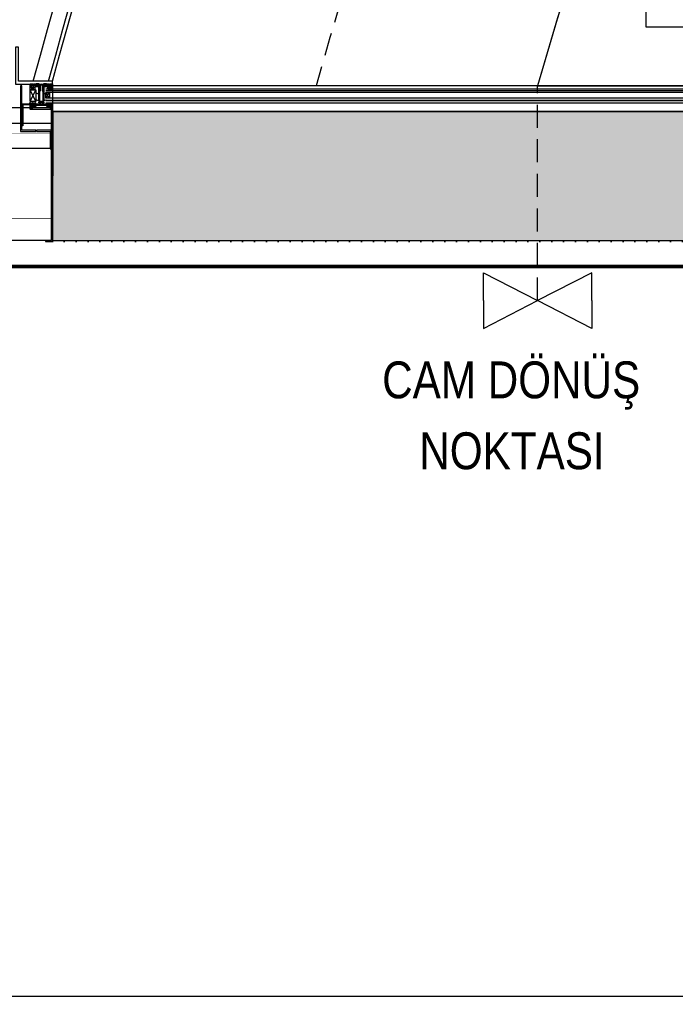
# Model space of a CAD drawing. Extents: x -1299 to 23780, y -3010 to 8106.
# Drawn here: x 1710.7 to 1888.6, y 80 to 344.9 of the extents above; entities that cross this region are included whole.
import ezdxf

# ---------------------------------------------------------------- set-up
doc = ezdxf.new("R2010")
doc.units = 0
doc.header["$LTSCALE"] = 25
doc.header["$MEASUREMENT"] = 0
for name, pattern in [('DASHED2', [0.375, 0.25, -0.125]), ('DOT2', [0.125, 0, -0.125]), ('HIDDEN', [0.375, 0.25, -0.125]), ('HIDDEN2', [4.7625, 3.175, -1.5875])]:
    doc.linetypes.add(name, pattern=pattern)
doc.layers.get('0').update_dxf_attribs({"color": 9, "lineweight": 9})
for name, color, linetype, lineweight in [('06C', 9, 'Continuous', 9), ('06D', 9, 'Continuous', 9), ('09', 9, 'Continuous', 9), ('10', 9, 'Continuous', 9), ('11', 9, 'Continuous', 9), ('14', 9, 'Continuous', 9), ('15', 9, 'Continuous', 9), ('20', 9, 'DOT2', 9), ('21', 9, 'Continuous', 9), ('33', 9, 'BATTING', 9), ('40', 9, 'Continuous', 9), ('40A', 9, 'Continuous', 9), ('40B', 9, 'Continuous', 9)]:
    doc.layers.add(name, color=color, linetype=linetype, lineweight=lineweight)
doc.styles.add('MuuM_TEXT-STANDART', font='ARIALN.TTF')
doc.linetypes.add('BATTING', pattern='A,0.0001,-0.1,[134,ltypeshp.shx,S=0.1,R=0,X=-0.1,Y=0],-0.2,[134,ltypeshp.shx,S=0.1,R=180,X=0.1,Y=0],-0.1', length=0.4001)

# ---------------------------------------------------------------- blocks, each defined once
blk = doc.blocks.new('*U427')
at = {"layer": '15'}
for p, q in [((-1.47, -18.95), (-204.74, -18.95)), ((-1.47, -19.35), (-204.74, -19.35)), ((-1.47, -19.42), (-204.74, -19.42)), ((-1.47, -19.82), (-204.74, -19.82)), ((-1.47, -21.42), (-204.74, -21.42)), ((-1.47, -22.02), (-204.74, -22.02)), ((-1.47, -22.1), (-204.74, -22.1)), ((-1.47, -22.7), (-204.74, -22.7))]:
    blk.add_line(p, q, dxfattribs=at)
blk = doc.blocks.new('p-profil_bitis')
for p, q in [((-1.5, 2.16), (-3, 5.37)), ((-3, 2.16), (-1.5, 5.37)), ((1.2, 3.05), (2.2, 4.65)), ((2.2, 3.05), (1.2, 4.65))]:
    blk.add_line(p, q)
for points in [[(-2.9, 6.02), (-2.89, 6.01), (-2.88, 6), (-2.88, 6), (-2.87, 6), (-2.48, 6), (-2.47, 6), (-2.46, 6), (-2.46, 6.01), (-2.45, 6.02), (-2.43, 6.06), (-2.41, 6.08), (-2.4, 6.09), (-2.38, 6.09), (-2.37, 6.1), (-2.35, 6.09), (-2.33, 6.09), (-2.32, 6.08), (-2.3, 6.06), (-2.28, 6.01), (-2.27, 6.01), (-2.27, 6), (-2.26, 6), (-2.25, 6), (-1.76, 6), (-1.76, 5.49), (-1.76, 5.48), (-1.77, 5.47), (-1.77, 5.46), (-1.78, 5.46), (-1.79, 5.45), (-1.8, 5.45), (-1.81, 5.45), (-1.82, 5.46), (-1.83, 5.46), (-1.84, 5.47), (-1.89, 5.55), (-1.89, 5.56), (-1.9, 5.57), (-1.9, 5.57), (-1.91, 5.57), (-1.92, 5.57), (-1.93, 5.57), (-1.93, 5.56), (-1.94, 5.55), (-1.99, 5.46), (-1.99, 5.46), (-2, 5.46), (-2, 5.45), (-2.01, 5.45), (-2.02, 5.45), (-2.1, 5.45), (-2.11, 5.45), (-2.12, 5.45), (-2.12, 5.46), (-2.13, 5.46), (-2.13, 5.47), (-2.13, 5.47), (-2.14, 5.48), (-2.14, 5.5), (-2.23, 5.45), (-2.54, 5.45), (-2.62, 5.5), (-2.62, 5.48), (-2.63, 5.47), (-2.63, 5.46), (-2.63, 5.46), (-2.64, 5.45), (-2.65, 5.45), (-2.65, 5.45), (-2.74, 5.45), (-2.75, 5.45), (-2.76, 5.45), (-2.76, 5.46), (-2.77, 5.46), (-2.77, 5.46), (-2.82, 5.55), (-2.83, 5.56), (-2.83, 5.57), (-2.84, 5.57), (-2.85, 5.57), (-2.86, 5.57), (-2.86, 5.57), (-2.87, 5.56), (-2.87, 5.55), (-2.92, 5.47), (-2.93, 5.46), (-2.94, 5.46), (-2.95, 5.45), (-2.96, 5.45), (-2.97, 5.45), (-2.98, 5.46), (-2.99, 5.46), (-2.99, 5.47), (-3, 5.48), (-3, 5.49), (-3, 6.92), (-3, 6.93), (-3, 6.93), (-2.99, 6.94), (-2.99, 6.95), (-2.98, 6.95), (-2.97, 6.95), (-2.37, 6.95), (-2.36, 6.95), (-2.35, 6.95), (-2.35, 6.94), (-2.34, 6.93), (-2.34, 6.93), (-2.34, 6.92), (-2.34, 6.47), (-2.34, 6.44), (-2.32, 6.41), (-2.3, 6.38), (-2.28, 6.37), (-2.25, 6.35), (-2.22, 6.35), (-2.04, 6.35), (-2.03, 6.35), (-2.02, 6.35), (-2.01, 6.36), (-2, 6.37), (-1.99, 6.38), (-1.99, 6.39), (-1.99, 6.4), (-1.99, 6.54), (-2.05, 6.54), (-2.06, 6.54), (-2.08, 6.55), (-2.09, 6.55), (-2.09, 6.56), (-2.1, 6.58), (-2.1, 6.59), (-2.1, 6.6), (-2.1, 6.62), (-2.09, 6.63), (-2.08, 6.65), (-2.07, 6.66), (-2.05, 6.67), (-2.04, 6.68), (-2.02, 6.68), (-1.79, 6.68), (-1.78, 6.68), (-1.78, 6.68), (-1.77, 6.67), (-1.76, 6.66), (-1.76, 6.66), (-1.76, 6.65), (-1.76, 6.4), (-0.65, 6.4), (-0.62, 6.4), (-0.58, 6.39), (-0.56, 6.37), (-0.53, 6.35), (-0.51, 6.32), (-0.5, 6.28), (-0.5, 6.25), (-0.5, 2.04), (-0.5, 2.01), (-0.49, 1.99), (-0.47, 1.96), (-0.45, 1.94), (-0.42, 1.93), (-0.39, 1.92), (-0.36, 1.92), (-0.33, 1.93), (-0.31, 1.94), (-0.29, 1.96), (-0.27, 1.99), (-0.26, 2.01), (-0.25, 2.04), (-0.25, 2.25), (-0.25, 2.26), (-0.25, 2.26), (-0.25, 2.27), (-0.24, 2.28), (-0.23, 2.28), (-0.23, 2.28), (0.22, 2.28), (0.23, 2.28), (0.24, 2.28), (0.25, 2.27), (0.25, 2.26), (0.25, 2.26), (0.26, 2.25), (0.26, 2.04), (0.26, 2.01), (0.27, 1.99), (0.29, 1.96), (0.31, 1.94), (0.33, 1.93), (0.36, 1.92), (0.39, 1.92), (0.42, 1.93), (0.45, 1.94), (0.47, 1.96), (0.49, 1.99), (0.5, 2.01), (0.5, 2.04), (0.5, 6.25), (0.51, 6.29), (0.52, 6.33), (0.54, 6.36), (0.58, 6.38), (0.61, 6.4), (0.65, 6.4), (1.76, 6.4), (1.76, 6.65), (1.76, 6.66), (1.76, 6.66), (1.77, 6.67), (1.77, 6.67), (1.78, 6.68), (1.78, 6.68), (1.79, 6.68), (2.02, 6.68), (2.04, 6.68), (2.06, 6.67), (2.08, 6.66), (2.09, 6.64), (2.1, 6.62), (2.1, 6.6), (2.1, 6.59), (2.1, 6.58), (2.1, 6.57), (2.09, 6.56), (2.08, 6.55), (2.07, 6.54), (2.06, 6.54), (2.05, 6.54), (1.99, 6.54), (1.99, 6.4), (1.99, 6.39), (1.99, 6.38), (2, 6.37), (2.01, 6.36), (2.02, 6.35), (2.03, 6.35), (2.04, 6.35), (2.22, 6.35), (2.25, 6.35), (2.28, 6.37), (2.3, 6.38), (2.32, 6.41), (2.34, 6.44), (2.34, 6.47), (2.34, 6.92), (2.34, 6.93), (2.34, 6.93), (2.35, 6.94), (2.35, 6.95), (2.36, 6.95), (2.37, 6.95), (2.97, 6.95), (2.98, 6.95), (2.98, 6.95), (2.99, 6.94), (2.99, 6.94), (3, 6.93), (3, 6.93), (3, 6.92), (3, 5.49), (3, 5.48), (3, 5.47), (2.99, 5.46), (2.98, 5.46), (2.97, 5.45), (2.96, 5.45), (2.96, 5.45), (2.95, 5.45), (2.94, 5.46), (2.93, 5.46), (2.92, 5.47), (2.87, 5.55), (2.87, 5.56), (2.86, 5.57), (2.86, 5.57), (2.85, 5.57), (2.84, 5.57), (2.83, 5.57), (2.83, 5.56), (2.82, 5.55), (2.77, 5.46), (2.77, 5.46), (2.76, 5.46), (2.76, 5.45), (2.75, 5.45), (2.74, 5.45), (2.65, 5.45), (2.65, 5.45), (2.64, 5.45), (2.63, 5.46), (2.63, 5.46), (2.63, 5.47), (2.62, 5.48), (2.62, 5.5), (2.53, 5.45), (2.22, 5.45), (2.13, 5.5), (2.13, 5.48), (2.13, 5.47), (2.13, 5.47), (2.13, 5.46), (2.12, 5.46), (2.12, 5.45), (2.11, 5.45), (2.1, 5.45), (2.02, 5.45), (2.01, 5.45), (2, 5.45), (1.99, 5.46), (1.99, 5.46), (1.94, 5.55), (1.93, 5.56), (1.93, 5.57), (1.92, 5.57), (1.91, 5.57), (1.9, 5.57), (1.9, 5.57), (1.89, 5.56), (1.89, 5.55), (1.84, 5.47), (1.83, 5.46), (1.82, 5.46), (1.81, 5.45), (1.8, 5.45), (1.79, 5.45), (1.78, 5.46), (1.77, 5.46), (1.77, 5.47), (1.76, 5.48), (1.76, 5.49), (1.76, 6), (2.25, 6), (2.26, 6), (2.26, 6), (2.27, 6.01), (2.27, 6.01), (2.28, 6.01), (2.3, 6.06), (2.31, 6.07), (2.33, 6.09), (2.34, 6.09), (2.36, 6.1), (2.37, 6.1), (2.39, 6.09), (2.4, 6.09), (2.42, 6.07), (2.43, 6.06), (2.45, 6.02), (2.46, 6.01), (2.46, 6), (2.47, 6), (2.48, 6), (2.87, 6), (2.88, 6), (2.88, 6), (2.89, 6.01), (2.9, 6.02), (2.9, 6.02), (2.9, 6.03), (2.9, 6.04), (2.9, 6.05), (2.87, 6.1), (2.86, 6.11), (2.85, 6.11), (2.84, 6.12), (2.83, 6.12), (2.82, 6.12), (2.81, 6.12), (2.8, 6.11), (2.79, 6.11), (2.78, 6.1), (2.74, 6.02), (2.73, 6.01), (2.72, 6.01), (2.72, 6), (2.71, 6), (2.7, 6), (2.69, 6.01), (2.69, 6.01), (2.68, 6.02), (2.64, 6.1), (2.63, 6.11), (2.62, 6.11), (2.61, 6.12), (2.6, 6.12), (2.59, 6.12), (2.58, 6.12), (2.57, 6.11), (2.56, 6.11), (2.55, 6.1), (2.51, 6.02), (2.5, 6.01), (2.5, 6.01), (2.49, 6), (2.48, 6), (2.48, 6), (2.47, 6), (2.46, 6.01), (2.46, 6.01), (2.45, 6.02), (2.41, 6.1), (2.4, 6.11), (2.39, 6.11), (2.38, 6.12), (2.37, 6.12), (2.36, 6.12), (2.35, 6.12), (2.34, 6.11), (2.33, 6.11), (2.32, 6.1), (2.28, 6.02), (2.27, 6.01), (2.26, 6.01), (2.26, 6), (2.25, 6), (2.24, 6), (2.24, 6.01), (2.23, 6.01), (2.22, 6.02), (2.18, 6.1), (2.17, 6.11), (2.16, 6.11), (2.15, 6.12), (2.14, 6.12), (2.13, 6.12), (2.12, 6.12), (2.11, 6.11), (2.1, 6.11), (2.09, 6.1), (2.05, 6.02), (2.04, 6.01), (2.03, 6.01), (2.03, 6), (2.02, 6), (2.01, 6), (2.01, 6.01), (2, 6.01), (1.99, 6.02), (1.95, 6.1), (1.94, 6.11), (1.93, 6.11), (1.92, 6.12), (1.91, 6.12), (1.9, 6.12), (1.89, 6.12), (1.88, 6.11), (1.87, 6.11), (1.86, 6.1), (1.82, 6.02), (1.81, 6.01), (1.81, 6.01), (1.8, 6), (1.79, 6), (1.78, 6), (1.77, 6.01), (1.77, 6.01), (1.76, 6.02), (1.76, 6.02), (1.76, 6.03), (1.76, 6.17), (1.76, 6.18), (1.76, 6.19), (1.75, 6.19), (1.74, 6.2), (1.74, 6.2), (1.73, 6.2), (0.8, 6.2), (0.8, 6.23), (0.79, 6.25), (0.77, 6.27), (0.76, 6.28), (0.73, 6.3), (0.71, 6.3), (0.68, 6.3), (0.66, 6.29), (0.64, 6.28), (0.62, 6.26), (0.61, 6.24), (0.6, 6.22), (0.6, 6.2), (0.6, 6.17), (0.61, 6.15), (0.63, 6.13), (0.65, 6.12), (0.65, 4.3), (1.25, 4.41), (1.26, 4.41), (1.27, 4.4), (1.28, 4.4), (1.29, 4.39), (1.3, 4.38), (1.3, 4.38), (1.3, 4.37), (1.3, 4.36), (1.29, 4.35), (1.29, 4.34), (1.28, 4.33), (1.27, 4.33), (0.65, 4.15), (0.65, 2.51), (1.25, 2.62), (1.26, 2.62), (1.27, 2.61), (1.28, 2.61), (1.29, 2.6), (1.3, 2.59), (1.3, 2.59), (1.3, 2.58), (1.3, 2.57), (1.29, 2.56), (1.29, 2.55), (1.28, 2.54), (1.27, 2.54), (0.64, 2.36), (0.62, 2.35), (0.6, 2.33), (0.59, 2.32), (0.58, 2.3), (0.58, 2.28), (0.58, 1.97), (0.7, 1.97), (0.7, 1.83), (0.26, 1.83), (0.14, 1.95), (0.14, 2.05), (0.14, 2.06), (0.14, 2.06), (0.13, 2.07), (0.13, 2.07), (0.12, 2.08), (0.12, 2.08), (0.11, 2.08), (-0.11, 2.08), (-0.12, 2.08), (-0.12, 2.08), (-0.13, 2.07), (-0.13, 2.07), (-0.14, 2.06), (-0.14, 2.06), (-0.14, 2.05), (-0.14, 1.95), (-0.26, 1.83), (-0.7, 1.83), (-0.7, 1.97), (-0.58, 1.97), (-0.58, 2.28), (-0.58, 2.3), (-0.59, 2.32), (-0.6, 2.34), (-0.62, 2.35), (-0.64, 2.36), (-1.27, 2.54), (-1.28, 2.54), (-1.29, 2.55), (-1.29, 2.56), (-1.3, 2.57), (-1.3, 2.58), (-1.3, 2.59), (-1.3, 2.59), (-1.29, 2.6), (-1.28, 2.61), (-1.27, 2.61), (-1.26, 2.62), (-1.25, 2.62), (-0.65, 2.51), (-0.65, 4.15), (-1.27, 4.33), (-1.28, 4.33), (-1.29, 4.34), (-1.29, 4.35), (-1.3, 4.36), (-1.3, 4.37), (-1.3, 4.38), (-1.3, 4.38), (-1.29, 4.39), (-1.28, 4.4), (-1.27, 4.4), (-1.26, 4.41), (-1.25, 4.41), (-0.65, 4.3), (-0.65, 6.12), (-0.63, 6.13), (-0.61, 6.15), (-0.6, 6.17), (-0.6, 6.2), (-0.6, 6.22), (-0.61, 6.24), (-0.62, 6.26), (-0.64, 6.28), (-0.66, 6.29), (-0.68, 6.3), (-0.71, 6.3), (-0.73, 6.3), (-0.76, 6.28), (-0.77, 6.27), (-0.79, 6.25), (-0.8, 6.23), (-0.8, 6.2), (-1.73, 6.2), (-1.74, 6.2), (-1.74, 6.2), (-1.75, 6.19), (-1.76, 6.19), (-1.76, 6.18), (-1.76, 6.17), (-1.76, 6.03), (-1.76, 6.02), (-1.76, 6.02), (-1.77, 6.01), (-1.78, 6.01), (-1.78, 6), (-1.79, 6), (-1.8, 6), (-1.81, 6.01), (-1.81, 6.01), (-1.82, 6.02), (-1.86, 6.1), (-1.87, 6.11), (-1.88, 6.11), (-1.89, 6.12), (-1.9, 6.12), (-1.91, 6.12), (-1.92, 6.12), (-1.93, 6.11), (-1.94, 6.11), (-1.95, 6.1), (-1.99, 6.02), (-2, 6.01), (-2.01, 6.01), (-2.01, 6), (-2.02, 6), (-2.03, 6), (-2.03, 6.01), (-2.04, 6.01), (-2.05, 6.02), (-2.09, 6.1), (-2.1, 6.11), (-2.11, 6.11), (-2.12, 6.12), (-2.13, 6.12), (-2.14, 6.12), (-2.15, 6.12), (-2.16, 6.11), (-2.17, 6.11), (-2.18, 6.1), (-2.22, 6.02), (-2.23, 6.01), (-2.24, 6.01), (-2.24, 6), (-2.25, 6), (-2.26, 6), (-2.26, 6.01), (-2.27, 6.01), (-2.28, 6.02), (-2.32, 6.1), (-2.33, 6.11), (-2.34, 6.11), (-2.35, 6.12), (-2.36, 6.12), (-2.37, 6.12), (-2.38, 6.12), (-2.39, 6.11), (-2.4, 6.11), (-2.41, 6.1), (-2.45, 6.02), (-2.46, 6.01), (-2.46, 6.01), (-2.47, 6), (-2.48, 6), (-2.48, 6), (-2.49, 6), (-2.5, 6.01), (-2.5, 6.01), (-2.51, 6.02), (-2.55, 6.1), (-2.56, 6.11), (-2.57, 6.11), (-2.58, 6.12), (-2.59, 6.12), (-2.6, 6.12), (-2.61, 6.12), (-2.62, 6.11), (-2.63, 6.11), (-2.64, 6.1), (-2.68, 6.02), (-2.69, 6.01), (-2.69, 6.01), (-2.7, 6), (-2.71, 6), (-2.72, 6), (-2.73, 6.01), (-2.73, 6.01), (-2.74, 6.02), (-2.78, 6.1), (-2.79, 6.11), (-2.8, 6.11), (-2.81, 6.12), (-2.82, 6.12), (-2.83, 6.12), (-2.84, 6.12), (-2.85, 6.11), (-2.86, 6.11), (-2.87, 6.1), (-2.9, 6.05), (-2.9, 6.04), (-2.9, 6.03)], [(-3, 5.37), (-1.5, 5.37), (-1.5, 2.16), (-3, 2.16)], [(-2.81, 6.34), (-2.81, 6.33), (-2.8, 6.33), (-2.8, 6.32), (-2.79, 6.32), (-2.78, 6.32), (-2.56, 6.32), (-2.55, 6.32), (-2.55, 6.32), (-2.54, 6.33), (-2.54, 6.33), (-2.53, 6.34), (-2.53, 6.34), (-2.53, 6.35), (-2.53, 6.77), (-2.53, 6.78), (-2.53, 6.78), (-2.54, 6.79), (-2.54, 6.79), (-2.55, 6.8), (-2.55, 6.8), (-2.56, 6.8), (-2.78, 6.8), (-2.79, 6.8), (-2.79, 6.8), (-2.8, 6.79), (-2.8, 6.79), (-2.81, 6.78), (-2.81, 6.77)], [(-2.68, 5.61), (-2.67, 5.59), (-2.67, 5.58), (-2.65, 5.58), (-2.64, 5.57), (-2.63, 5.57), (-2.62, 5.57), (-2.62, 5.53), (-2.58, 5.57), (-2.17, 5.57), (-2.14, 5.53), (-2.14, 5.57), (-2.13, 5.57), (-2.12, 5.57), (-2.11, 5.57), (-2.1, 5.58), (-2.09, 5.59), (-2.08, 5.6), (-2.08, 5.61), (-2.08, 5.62), (-2.08, 5.68), (-2.21, 5.81), (-2.55, 5.81), (-2.68, 5.68), (-2.68, 5.62)], [(2.13, 5.57), (2.13, 5.53), (2.17, 5.57), (2.58, 5.57), (2.62, 5.53), (2.62, 5.57), (2.63, 5.57), (2.64, 5.57), (2.65, 5.57), (2.66, 5.58), (2.67, 5.59), (2.68, 5.6), (2.68, 5.61), (2.68, 5.62), (2.68, 5.68), (2.55, 5.81), (2.21, 5.81), (2.08, 5.68), (2.08, 5.62), (2.08, 5.61), (2.08, 5.6), (2.09, 5.59), (2.1, 5.58), (2.11, 5.57), (2.12, 5.57)], [(2.53, 6.35), (2.53, 6.34), (2.54, 6.33), (2.54, 6.33), (2.55, 6.32), (2.55, 6.32), (2.56, 6.32), (2.78, 6.32), (2.79, 6.32), (2.79, 6.32), (2.8, 6.33), (2.81, 6.33), (2.81, 6.34), (2.81, 6.35), (2.81, 6.77), (2.81, 6.78), (2.81, 6.78), (2.8, 6.79), (2.8, 6.79), (2.79, 6.8), (2.79, 6.8), (2.78, 6.8), (2.56, 6.8), (2.55, 6.8), (2.55, 6.8), (2.54, 6.79), (2.54, 6.79), (2.53, 6.78), (2.53, 6.77)], [(1.2, 3.05), (1.2, 4.65), (2.2, 4.65), (2.2, 3.05)], [(2.85, 0.85), (2.85, 1), (2.77, 1.14), (2.89, 1.5), (3, 1.5), (3, 0.1), (2.9, 0), (-2.9, 0), (-3, 0.1), (-3, 1.5), (-2.89, 1.5), (-2.77, 1.14), (-2.85, 0.99), (-2.85, 0.85), (-2.87, 0.85), (-2.87, 0.5), (-2.82, 0.45), (-2.47, 0.45), (-2.47, 0.37), (-2.52, 0.32), (-2.82, 0.32), (-2.87, 0.27), (-2.87, 0.18), (-2.82, 0.13), (2.82, 0.13), (2.87, 0.18), (2.87, 0.27), (2.82, 0.32), (2.52, 0.32), (2.47, 0.37), (2.47, 0.45), (2.82, 0.45), (2.87, 0.5), (2.87, 0.85)], [(-2.8, 0.99), (-2.69, 0.82), (-2.63, 0.73), (-2.54, 0.57), (-2.5, 0.55), (-2.47, 0.56), (-2.45, 0.6), (-2.45, 0.85), (-2.4, 0.9), (-1.53, 0.9), (-1.42, 0.94), (-1.38, 1.05), (-1.38, 1.13), (-1.33, 1.18), (-0.02, 1.18), (-0.01, 1.2), (0.01, 1.2), (0.03, 1.18), (1.33, 1.18), (1.38, 1.13), (1.38, 1.05), (1.42, 0.94), (1.53, 0.9), (2.4, 0.9), (2.45, 0.85), (2.45, 0.6), (2.47, 0.56), (2.5, 0.55), (2.54, 0.57), (2.63, 0.73), (2.8, 0.99), (2.78, 1.04), (2.71, 1.07), (2.7, 1.11), (2.7, 1.13), (2.8, 1.5), (2.48, 1.5), (2.4, 1.42), (2.4, 1.36), (2.52, 1.36), (2.52, 1.2), (2.42, 1.1), (1.58, 1.1), (1.58, 1.36), (1.7, 1.36), (1.7, 1.42), (1.62, 1.5), (-1.62, 1.5), (-1.7, 1.42), (-1.7, 1.36), (-1.58, 1.36), (-1.58, 1.1), (-2.42, 1.1), (-2.52, 1.2), (-2.52, 1.36), (-2.4, 1.36), (-2.4, 1.42), (-2.48, 1.5), (-2.8, 1.5), (-2.7, 1.13), (-2.7, 1.11), (-2.71, 1.07), (-2.78, 1.03)]]:
    blk.add_lwpolyline(points, close=True)
for points in [[(0.35, 6.5), (0.3, 6.68), (0.2, 6.79), (0.02, 6.85), (-0.16, 6.81), (-0.3, 6.68), (-0.35, 6.5), (-0.35, 6.55), (-0.36, 6.6), (-0.37, 6.65), (-0.39, 6.69), (-0.42, 6.74), (-0.45, 6.78), (-0.48, 6.82), (-0.52, 6.85), (-0.56, 6.88), (-0.6, 6.9), (-0.65, 6.92), (-0.7, 6.94), (-0.75, 6.95), (-0.8, 6.95), (-1.4, 6.95), (-1.54, 6.89), (-1.6, 6.85), (-2.1, 6.85), (-2.25, 6.78), (-2.3, 6.65), (-2.3, 6.6), (-2.25, 6.47), (-2.14, 6.4), (-2.04, 6.39), (-2.01, 6.53), (-2.11, 6.55), (-2.15, 6.6), (-2.15, 6.65), (-2.1, 6.7), (-1.6, 6.7), (-1.46, 6.76), (-1.4, 6.8), (-0.8, 6.8), (-0.64, 6.75), (-0.55, 6.66), (-0.5, 6.5), (-0.5, 5.15), (-0.4, 5.01), (-0.27, 5.02), (-0.2, 5.17), (-0.25, 5.2), (-0.2, 5.23), (-0.2, 5.35), (-0.25, 5.38), (-0.2, 5.41), (-0.2, 5.53), (-0.25, 5.56), (-0.2, 5.59), (-0.2, 5.71), (-0.25, 5.74), (-0.2, 5.77), (-0.2, 5.89), (-0.25, 5.92), (-0.2, 5.95), (-0.2, 6.07), (-0.25, 6.1), (-0.2, 6.13), (-0.2, 6.25), (-0.25, 6.28), (-0.2, 6.31), (-0.2, 6.5), (-0.12, 6.66), (0.02, 6.7), (0.12, 6.66), (0.2, 6.5), (0.2, 6.4), (0.25, 6.37), (0.2, 6.34), (0.2, 6.22), (0.25, 6.19), (0.2, 6.16), (0.2, 6.04), (0.25, 6.01), (0.2, 5.98), (0.2, 5.86), (0.25, 5.83), (0.2, 5.8), (0.2, 5.68), (0.25, 5.65), (0.2, 5.62), (0.2, 5.5), (0.25, 5.47), (0.2, 5.44), (0.2, 5.32), (0.25, 5.29), (0.2, 5.26), (0.2, 5.15), (0.3, 5.01), (0.4, 5.01), (0.5, 5.15), (0.5, 6.5), (0.55, 6.66), (0.64, 6.75), (0.8, 6.8), (1.4, 6.8), (1.46, 6.76), (1.6, 6.7), (2.1, 6.7), (2.15, 6.65), (2.15, 6.6), (2.11, 6.55), (2.01, 6.53), (2.04, 6.39), (2.13, 6.4), (2.25, 6.47), (2.3, 6.6), (2.3, 6.65), (2.23, 6.8), (2.1, 6.85), (1.6, 6.85), (1.54, 6.89), (1.4, 6.95), (0.8, 6.95), (0.75, 6.95), (0.7, 6.94), (0.65, 6.92), (0.61, 6.9), (0.56, 6.88), (0.52, 6.85), (0.48, 6.82), (0.45, 6.78), (0.42, 6.74), (0.4, 6.69), (0.38, 6.65), (0.36, 6.6), (0.35, 6.55), (0.35, 6.5), (0.35, 5.15)], [(-0.35, 6.5), (-0.35, 5.15)]]:
    blk.add_lwpolyline(points)
for points in [[(-1.77, 1.34, -10), (-1.77, 1.49, -10), (-1.76, 1.51, -10), (-1.73, 1.52, -10), (-1.64, 1.5, -10), (-1.48, 1.5, -10), (-1.48, 1.74, -10), (-1.52, 1.81, -10), (-1.54, 1.83, -10), (-1.57, 1.81, -10), (-1.62, 1.73, -10), (-1.65, 1.71, -10), (-1.69, 1.73, -10), (-1.74, 1.81, -10), (-1.77, 1.83, -10), (-1.79, 1.81, -10), (-1.84, 1.73, -10), (-1.88, 1.71, -10), (-1.91, 1.73, -10), (-1.96, 1.81, -10), (-1.99, 1.83, -10), (-2.01, 1.81, -10), (-2.06, 1.73, -10), (-2.09, 1.71, -10), (-2.13, 1.73, -10), (-2.18, 1.81, -10), (-2.2, 1.83, -10), (-2.23, 1.81, -10), (-2.28, 1.73, -10), (-2.31, 1.71, -10), (-2.35, 1.73, -10), (-2.4, 1.81, -10), (-2.42, 1.83, -10), (-2.45, 1.81, -10), (-2.5, 1.73, -10), (-2.53, 1.71, -10), (-2.57, 1.73, -10), (-2.62, 1.81, -10), (-2.64, 1.83, -10), (-2.67, 1.81, -10), (-2.74, 1.69, -10), (-2.86, 1.65, -10), (-2.95, 1.78, -10), (-3.09, 1.83, -10), (-3.21, 1.83, -10), (-3.23, 1.82, -10), (-3.24, 1.79, -10), (-3.23, 1.78, -10), (-3.14, 1.76, -10), (-3.02, 1.69, -10), (-2.98, 1.62, -10), (-2.98, 1.5, -10), (-2.55, 1.5, -10), (-2.46, 1.52, -10), (-2.45, 1.52, -10), (-2.44, 1.52, -10), (-2.43, 1.49, -10), (-2.43, 1.34, -10), (-2.54, 1.34, -10), (-2.54, 1.31, -10), (-2.38, 1.16, -10), (-2.34, 1.14, -10), (-2.22, 1.2, -10), (-1.97, 1.2, -10), (-1.86, 1.14, -10), (-1.8, 1.16, -10), (-1.66, 1.31, -10), (-1.66, 1.34, -10), (-1.77, 1.34, -10)], [(-1.89, 1.35, -10), (-1.93, 1.31, -10), (-2.26, 1.31, -10), (-2.31, 1.35, -10), (-2.31, 1.47, -10), (-2.26, 1.51, -10), (-1.93, 1.51, -10), (-1.89, 1.47, -10), (-1.89, 1.46, -10), (-1.89, 1.35, -10)], [(1.76, 1.34, -10), (1.76, 1.49, -10), (1.76, 1.51, -10), (1.73, 1.52, -10), (1.64, 1.5, -10), (1.48, 1.5, -10), (1.48, 1.74, -10), (1.52, 1.81, -10), (1.54, 1.83, -10), (1.57, 1.81, -10), (1.62, 1.73, -10), (1.65, 1.71, -10), (1.69, 1.73, -10), (1.74, 1.81, -10), (1.76, 1.83, -10), (1.79, 1.81, -10), (1.84, 1.73, -10), (1.88, 1.71, -10), (1.91, 1.73, -10), (1.96, 1.81, -10), (1.99, 1.83, -10), (2.01, 1.81, -10), (2.06, 1.73, -10), (2.09, 1.71, -10), (2.13, 1.73, -10), (2.18, 1.81, -10), (2.2, 1.83, -10), (2.23, 1.81, -10), (2.28, 1.73, -10), (2.31, 1.71, -10), (2.35, 1.73, -10), (2.4, 1.81, -10), (2.42, 1.83, -10), (2.45, 1.81, -10), (2.5, 1.73, -10), (2.53, 1.71, -10), (2.57, 1.73, -10), (2.62, 1.81, -10), (2.64, 1.83, -10), (2.67, 1.81, -10), (2.74, 1.69, -10), (2.86, 1.65, -10), (2.95, 1.78, -10), (3.09, 1.83, -10), (3.21, 1.83, -10), (3.23, 1.82, -10), (3.24, 1.79, -10), (3.23, 1.78, -10), (3.14, 1.76, -10), (3.02, 1.69, -10), (2.98, 1.62, -10), (2.98, 1.5, -10), (2.55, 1.5, -10), (2.46, 1.52, -10), (2.45, 1.52, -10), (2.44, 1.52, -10), (2.42, 1.49, -10), (2.42, 1.34, -10), (2.53, 1.34, -10), (2.53, 1.31, -10), (2.38, 1.16, -10), (2.34, 1.14, -10), (2.22, 1.2, -10), (1.97, 1.2, -10), (1.86, 1.14, -10), (1.8, 1.16, -10), (1.65, 1.31, -10), (1.65, 1.34, -10), (1.76, 1.34, -10)], [(1.88, 1.35, -10), (1.93, 1.31, -10), (2.26, 1.31, -10), (2.3, 1.35, -10), (2.3, 1.47, -10), (2.26, 1.51, -10), (1.93, 1.51, -10), (1.89, 1.47, -10), (1.88, 1.46, -10), (1.88, 1.35, -10)]]:
    blk.add_polyline3d(points)
blk = doc.blocks.new('p-cam dönüş noktası')
at = {"layer": '21', "elevation": 0}
for points in [[(-26.5, 56.83), (-34.04, 56.83), (-26.5, 42.14)], [(-26.5, 56.83), (-18.95, 56.83), (-26.5, 42.14)], [(-26.5, 27.45), (-34.04, 27.45), (-26.5, 42.14)], [(-26.5, 27.45), (-18.95, 27.45), (-26.5, 42.14)]]:
    blk.add_lwpolyline(points, dxfattribs=at)
at = {"layer": '21', "linetype": 'DASHED2', "elevation": 0}
blk.add_lwpolyline([(-26.5, 42.14), (-84.7, 42.14)], dxfattribs=at)
at = {"layer": '21', "style": 'MuuM_TEXT-STANDART'}
for s, p in [('CAM DÖNÜŞ ', (0, 0)), ('NOKTASI', (19.23, 10.07))]:
    blk.add_text(s, height=10, rotation=90, dxfattribs=at).set_placement(p)
blk = doc.blocks.new('p-zemin kat')
at = {"layer": '09'}
h = blk.add_hatch(dxfattribs=at)
h.set_pattern_fill('SQUARE', color=252, scale=20, style=0)
h.paths.add_polyline_path([(1719.56, 285), (3319.5, 285), (3319.5, 320), (1719.67, 320)])
at = {"layer": '06D'}
for points in [[(1719.26, 285), (1122.5, 285), (1122.5, 1420)], [(1719.26, 310), (1147.5, 310), (1147.5, 824.8)], [(1719.26, 316.79), (1154.5, 316.77), (1154.5, 825), (1162.5, 825)], [(3319.5, 326.92), (1724.23, 326.92)], [(1719.67, 320), (3319.5, 320)]]:
    blk.add_lwpolyline(points, dxfattribs=at)
blk.add_lwpolyline([(1714.37, 328.25, -0.047242), (1878.89, 762.32), (1834.06, 784.46, 0.006552), (1805.8, 725), (1799.57, 725)], format="xyb", dxfattribs=at)
blk.add_lwpolyline([(1719.56, 285), (3319.5, 285), (3319.5, 320), (1719.67, 320)], close=True, dxfattribs=at)
at = {"layer": '10'}
for points, const_width in [([(1719.26, 291), (1128.5, 291), (1128.5, 1420.16)], 0.2), ([(1719.26, 314), (1151.5, 314), (1151.5, 831.63)], 0.1)]:
    blk.add_lwpolyline(points, dxfattribs=dict(at, const_width=const_width))
for points in [[(1709.56, 337.45), (1709.56, 327.45), (1719.56, 327.45), (1719.56, 328.25), (1710.36, 328.25), (1710.36, 328.25), (1710.36, 337.45)], [(1715.11, 314.61), (1715.11, 314.91), (1711.26, 314.91), (1711.26, 326.97), (1710.96, 326.97), (1710.96, 314.61)], [(1714.94, 322.09), (1714.94, 321.79), (1711.56, 321.79), (1711.56, 316.09), (1711.26, 316.09), (1711.26, 322.09)], [(1717.67, 284.7), (1719.56, 284.7), (1719.56, 320.39), (1719.26, 320.39), (1719.26, 285), (1717.67, 285)], [(1719.26, 314.91), (1715.26, 314.91), (1715.26, 314.61), (1718.96, 314.61), (1718.96, 309.91), (1719.26, 309.91), (1719.26, 314.91)]]:
    blk.add_lwpolyline(points, close=True, dxfattribs=at)
at = {"layer": '11'}
for points in [[(1719.56, 328.25, -0.047611), (1885.58, 764.59), (1831.78, 791.16, 0.006731), (1802.6, 730), (1517.5, 730), (1517.5, 591), (1527.5, 591), (1527.5, 720), (1798.01, 720)], [(1718.52, 328.25, -0.047537), (1884.24, 764.14), (1832.24, 789.82, 0.006696), (1803.24, 729), (1518.5, 729), (1518.5, 592), (1526.5, 592), (1526.5, 721), (1799.57, 721)]]:
    blk.add_lwpolyline(points, format="xyb", dxfattribs=at)
at = {"layer": '14'}
blk.add_lwpolyline([(1880.5, 343), (1964.5, 343), (1964.5, 427), (1880.5, 427)], close=True, dxfattribs=at)
at = {"layer": '20'}
blk.add_lwpolyline([(1719.56, 284.7), (4822.79, 284.7), (4822.79, 2034.32)], dxfattribs=at)
at = {"layer": '33', "ltscale": 0.4}
blk.add_lwpolyline([(1719.26, 321), (1158.5, 321), (1158.25, 827.22)], dxfattribs=at)
at = {"layer": '40'}
for points in [[(1851.16, 326.92), (3319.5, 326.92), (3319.5, 343), (3280.52, 343), (3280.5, 427), (3319.5, 427), (3319.5, 570), (4025.5, 570), (4025.5, 427), (4064.5, 427), (4064.5, 343), (3980.5, 343), (3980.5, 326.92), (4680.5, 326.92), (4680.5, 427), (4780.58, 427), (4780.58, 1901.49, 0.054196), (4273.07, 1999.31), (4278.59, 2070.68, 0.306949), (1935.27, 740.05), (1999.45, 708.36, 0.043245), (1856.49, 345)], [(1999.45, 708.36, 0.041969), (1856.49, 345), (1851.16, 326.92), (1719.56, 326.92), (1719.56, 328.25, -0.047611), (1885.58, 764.59)]]:
    blk.add_lwpolyline(points, format="xyb", close=True, dxfattribs=at)
at = {"layer": '40B'}
blk.add_lwpolyline([(3364.5, 343), (3319.5, 343), (3319.5, 320), (1719.67, 320), (1719.67, 326.92), (1719.56, 328.25, -0.047611), (1885.58, 764.59), (1935.27, 740.05, -0.306949), (4278.59, 2070.68), (4283.12, 2125.91, -0.05155), (4780.05, 2034.32), (4787.5, 2034.32), (4787.5, 320), (4025.5, 320), (4025.5, 570), (3319.5, 570), (3319.5, 427), (3364.5, 427), (3364.5, 343)], format="xyb", close=True, dxfattribs=at)
at = {"rotation": 270}
blk.add_blockref('p-cam dönüş noktası', (1809.02, 242.22), dxfattribs=at)
at = {"layer": '10'}
for name, p in [('*U427', (1922.5, 345)), ('p-profil_bitis', (1716.56, 320.53))]:
    blk.add_blockref(name, p, dxfattribs=at)

msp = doc.modelspace()

# ---------------------------------------------------------------- linework, layer by layer
at = {"layer": '06C', "linetype": 'Continuous', "lineweight": 0}
msp.add_arc((4088.57, -323.37), 2330, 153.71717, 163.79361, dxfattribs=at)
at = {"layer": '20', "linetype": 'HIDDEN'}
msp.add_arc((4088.57, -323.37), 2387.73, 153.71717, 164.19582, dxfattribs=at)
at = {"layer": '21', "linetype": 'HIDDEN2', "ltscale": 0.1, "const_width": 1}
msp.add_lwpolyline([(1512.47, 758.11), (1982.9, 758.11), (1982.9, 277.94), (1512.47, 277.94)], close=True, dxfattribs=at)
at = {"layer": '40A'}
msp.add_lwpolyline([(5405.06, 80), (80, 80), (80, 4125), (5405.06, 4125)], close=True, dxfattribs=at)

# ---------------------------------------------------------------- block references
at = {"layer": '10'}
msp.add_blockref('p-zemin kat', (0, 0), dxfattribs=at)

doc.saveas('drawing.dxf')
